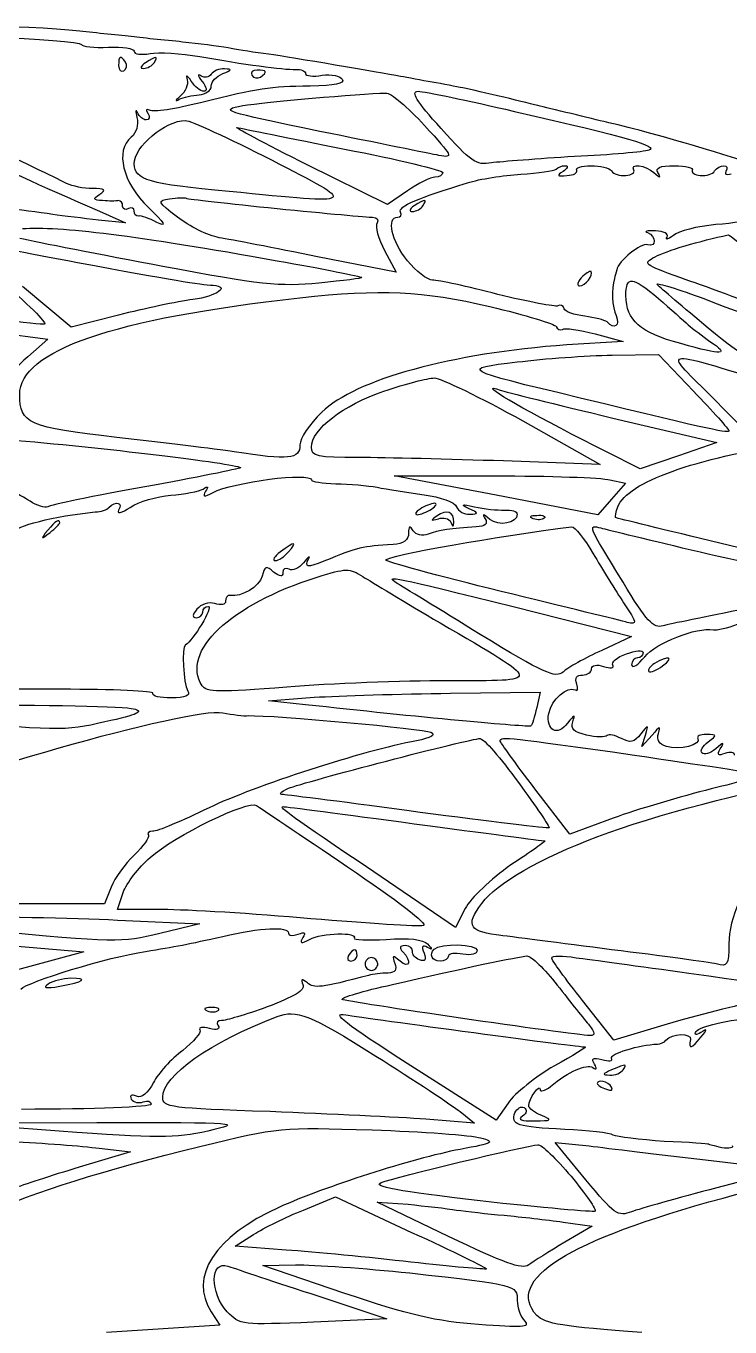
# Model space of a CAD drawing. Header units: millimetres. Extents: x -155 to 147, y 18 to 278.
# Drawn here: x -96.9 to -57.8, y 206.3 to 278.5 of the extents above; entities that cross this region are included whole.
import ezdxf

# ---------------------------------------------------------------- set-up
doc = ezdxf.new("R2010")
doc.units = ezdxf.units.MM
doc.layers.get('0').update_dxf_attribs({"linetype": 'CONTINUOUS'})

msp = doc.modelspace()

# ---------------------------------------------------------------- linework, layer by layer
for p, q in [((-76.85, 268.553), (-81.263, 270.744)), ((-75.739, 269.315), (-76.85, 268.553)), ((-92.662, 268.108), (-91.392, 267.537)), ((-91.392, 267.537), (-92.884, 267.696)), ((-76.374, 264.806), (-80.724, 265.664)), ((-77.009, 266.013), (-76.374, 264.806)), ((-94.408, 261.758), (-97.107, 264.013)), ((-91.773, 262.425), (-94.408, 261.758)), ((-101.964, 261.917), (-95.71, 261.092)), ((-65.325, 261.377), (-63.769, 260.965)), ((-95.71, 261.092), (-96.821, 260.107)), ((-63.769, 260.965), (-66.881, 260.774)), ((-64.372, 260.203), (-61.801, 260.234)), ((-61.801, 260.234), (-59.864, 258.202)), ((-56.721, 255.726), (-58.975, 258.012)), ((-69.325, 256.551), (-65.039, 254.138)), ((-64.341, 256.71), (-58.562, 255.345)), ((-62.817, 253.884), (-66.627, 255.821)), ((-58.562, 255.345), (-60.689, 254.615)), ((-65.039, 254.138), (-70.405, 254.329)), ((-60.689, 254.615), (-62.817, 253.884)), ((-70.818, 252.424), (-76.469, 253.503)), ((-76.469, 253.503), (-70.913, 253.503)), ((-64.499, 253.281), (-63.642, 253.091)), ((-63.642, 253.091), (-64.404, 252.202)), ((-65.166, 251.344), (-70.818, 252.424)), ((-64.404, 252.202), (-65.166, 251.344)), ((-69.802, 246.233), (-63.293, 244.582)), ((-63.293, 244.582), (-64.944, 243.82)), ((-83.454, 241.026), (-80.914, 241.216)), ((-73.358, 241.438), (-68.373, 241.502)), ((-68.373, 241.502), (-68.563, 240.645)), ((-81.39, 240.803), (-83.454, 241.026)), ((-62.15, 239.121), (-62.721, 238.486)), ((-62.721, 238.486), (-62.531, 239.121)), ((-66.722, 233.628), (-68.659, 236.136)), ((-64.309, 234.517), (-66.722, 233.628)), ((-73.072, 228.453), (-77.612, 231.532)), ((-92.185, 230.675), (-92.566, 229.754)), ((-91.836, 229.437), (-91.519, 230.389)), ((-92.566, 229.754), (-101.583, 229.754)), ((-89.328, 229.437), (-91.836, 229.437)), ((-91.392, 228.834), (-87.264, 228.643)), ((-72.532, 229.5), (-73.072, 228.453)), ((-87.264, 228.643), (-89.487, 228.103)), ((-100.186, 227.659), (-93.709, 227.087)), ((-93.709, 227.087), (-96.916, 226.23)), ((-64.277, 222.198), (-66.023, 224.389)), ((-61.324, 223.087), (-64.277, 222.198)), ((-70.818, 217.753), (-75.548, 220.769)), ((-72.818, 218.229), (-72.024, 217.594)), ((-70.151, 218.705), (-70.818, 217.753)), ((-101.234, 217.594), (-92.979, 217.626)), ((-95.075, 217.15), (-101.234, 217.594)), ((-72.024, 217.594), (-74.723, 217.816)), ((-91.106, 216.007), (-93.963, 215.149)), ((-92.852, 216.197), (-91.106, 216.007)), ((-65.833, 214.451), (-67.547, 216.515)), ((-67.547, 216.515), (-65.642, 216.324)), ((-59.197, 215.562), (-54.657, 215.022)), ((-54.657, 215.022), (-58.562, 214.006)), ((-81.517, 212.768), (-79.739, 213.498)), ((-79.739, 213.498), (-75.517, 211.53)), ((-73.453, 211.308), (-77.422, 213.213)), ((-77.422, 213.213), (-75.707, 213.086)), ((-67.103, 212.101), (-65.484, 211.879)), ((-65.484, 211.879), (-67.008, 210.99)), ((-85.296, 210.768), (-84.28, 211.403)), ((-82.47, 210.546), (-85.296, 210.768)), ((-83.772, 209.688), (-81.962, 209.72)), ((-79.263, 208.164), (-83.772, 209.688)), ((-81.105, 208.133), (-76.882, 206.736)), ((-86.629, 207.117), (-86.153, 206.386)), ((-76.882, 206.736), (-80.946, 206.545)), ((-86.153, 206.386), (-92.439, 205.974))]:
    msp.add_line(p, q)
for points in [[(-93.932, 278.173), (-96.948, 278.522), (-103.774, 278.554), (-105.203, 278.268)], [(-103.933, 277.887), (-103.711, 278.141), (-93.932, 277.697), (-93.836, 277.443)], [(-90.915, 277.856), (-91.709, 277.951), (-93.043, 278.078), (-93.932, 278.173)], [(-93.836, 277.443), (-93.805, 277.316), (-93.138, 277.252), (-92.344, 277.284)], [(-92.344, 277.284), (-91.55, 277.316), (-90.915, 277.221), (-90.915, 277.062)], [(-87.867, 277.538), (-88.756, 277.633), (-90.122, 277.76), (-90.915, 277.856)], [(-85.518, 277.221), (-85.931, 277.284), (-86.978, 277.443), (-87.867, 277.538)], [(-83.454, 276.903), (-84.184, 276.998), (-85.105, 277.125), (-85.518, 277.221)], [(-91.392, 276.459), (-91.677, 276.871), (-91.773, 276.808), (-91.773, 276.268)], [(-91.487, 275.982), (-91.328, 276.078), (-91.296, 276.3), (-91.392, 276.459)], [(-90.915, 277.062), (-90.915, 276.903), (-90.534, 276.84), (-90.026, 276.935)], [(-89.804, 276.427), (-89.55, 276.808), (-89.677, 276.808), (-90.28, 276.427)], [(-90.026, 276.935), (-89.55, 277.03), (-88.312, 276.935), (-87.264, 276.776)], [(-87.264, 276.776), (-84.851, 276.332), (-82.66, 276.046), (-81.93, 276.046)], [(-76.12, 275.665), (-77.326, 275.887), (-82.152, 276.713), (-83.454, 276.903)], [(-91.773, 276.268), (-91.773, 276.014), (-91.646, 275.887), (-91.487, 275.982)], [(-90.28, 276.427), (-90.566, 276.236), (-90.598, 276.109), (-90.376, 276.109)], [(-90.376, 276.109), (-90.185, 276.109), (-89.899, 276.268), (-89.804, 276.427)], [(-87.201, 275.697), (-87.423, 275.824), (-87.391, 275.697), (-87.137, 275.379)], [(-86.629, 275.792), (-86.756, 275.601), (-87.01, 275.57), (-87.201, 275.697)], [(-85.899, 276.078), (-86.185, 276.109), (-86.534, 275.951), (-86.629, 275.792)], [(-86.629, 275.125), (-86.629, 275.379), (-86.343, 275.665), (-85.994, 275.824)], [(-85.994, 275.824), (-85.486, 276.014), (-85.454, 276.078), (-85.899, 276.078)], [(-84.089, 276.014), (-84.343, 276.014), (-84.47, 275.887), (-84.375, 275.728)], [(-83.899, 275.633), (-83.486, 275.919), (-83.549, 276.014), (-84.089, 276.014)], [(-81.93, 276.046), (-81.644, 276.078), (-81.39, 275.951), (-81.39, 275.824)], [(-81.39, 275.824), (-81.39, 275.697), (-80.978, 275.633), (-80.47, 275.728)], [(-80.47, 275.728), (-79.962, 275.792), (-79.454, 275.697), (-79.358, 275.506)], [(-87.963, 275.474), (-87.899, 275.22), (-88.058, 274.808), (-88.344, 274.585)], [(-87.74, 275.411), (-87.994, 275.76), (-88.058, 275.792), (-87.963, 275.474)], [(-87.042, 274.839), (-87.232, 274.839), (-87.55, 275.093), (-87.74, 275.411)], [(-87.296, 274.649), (-86.947, 274.681), (-86.629, 274.871), (-86.629, 275.125)], [(-81.136, 275.125), (-83.454, 275.093), (-83.899, 275.03), (-87.232, 274.204)], [(-87.137, 275.379), (-86.883, 275.062), (-86.851, 274.839), (-87.042, 274.839)], [(-84.375, 275.728), (-84.28, 275.57), (-84.057, 275.538), (-83.899, 275.633)], [(-79.358, 275.506), (-79.2, 275.252), (-79.771, 275.157), (-81.136, 275.125)], [(-74.374, 275.347), (-74.945, 275.443), (-75.739, 275.601), (-76.12, 275.665)], [(-72.659, 275.03), (-73.008, 275.093), (-73.77, 275.252), (-74.374, 275.347)], [(-68.373, 274.014), (-68.944, 274.173), (-71.77, 274.839), (-72.659, 275.03)], [(-88.344, 274.585), (-88.629, 274.331), (-88.661, 274.268), (-88.407, 274.395)], [(-88.407, 274.395), (-88.185, 274.522), (-87.677, 274.617), (-87.296, 274.649)], [(-84.883, 274.046), (-83.676, 274.236), (-78.438, 274.712), (-76.945, 274.744)], [(-76.945, 274.744), (-76.691, 274.776), (-75.707, 273.95), (-74.786, 272.934)], [(-73.866, 272.776), (-75.263, 274.3), (-75.58, 274.839), (-75.136, 274.839)], [(-75.136, 274.839), (-74.818, 274.839), (-72.405, 274.331), (-69.802, 273.728)], [(-90.725, 273.665), (-90.82, 273.855), (-90.852, 273.76), (-90.757, 273.379)], [(-90.249, 273.252), (-90.407, 273.252), (-90.63, 273.442), (-90.725, 273.665)], [(-90.153, 273.633), (-90.026, 273.411), (-90.058, 273.252), (-90.249, 273.252)], [(-90.058, 273.792), (-90.249, 273.887), (-90.28, 273.823), (-90.153, 273.633)], [(-87.232, 274.204), (-88.598, 273.855), (-89.868, 273.665), (-90.058, 273.792)], [(-80.597, 272.617), (-85.994, 273.728), (-86.216, 273.792), (-84.883, 274.046)], [(-69.802, 273.728), (-63.42, 272.268), (-61.769, 271.791), (-62.34, 271.569)], [(-64.563, 273.093), (-65.071, 273.22), (-67.579, 273.823), (-68.373, 274.014)], [(-90.757, 273.379), (-90.661, 272.998), (-90.788, 272.522), (-91.074, 272.299)], [(-90.915, 270.807), (-90.915, 271.76), (-89.201, 273.22), (-88.058, 273.22)], [(-88.058, 273.22), (-87.804, 273.22), (-85.645, 272.236), (-83.295, 271.029)], [(-74.786, 272.934), (-73.199, 271.22), (-73.167, 271.125), (-73.993, 271.283)], [(-50.244, 268.775), (-57.514, 271.188), (-61.896, 272.49), (-64.563, 273.093)], [(-91.074, 272.299), (-91.995, 271.537), (-91.55, 269.791), (-90.122, 268.394)], [(-81.263, 270.744), (-83.708, 271.95), (-85.454, 272.903), (-85.2, 272.839)], [(-85.2, 272.839), (-84.946, 272.776), (-82.248, 272.236), (-79.231, 271.633)], [(-73.993, 271.283), (-74.469, 271.379), (-77.453, 271.982), (-80.597, 272.617)], [(-71.072, 270.871), (-71.929, 270.712), (-72.215, 270.934), (-73.866, 272.776)], [(-101.075, 272.014), (-97.742, 270.363), (-96.694, 269.855), (-92.662, 268.108)], [(-94.662, 269.728), (-94.948, 269.886), (-96.948, 270.839), (-99.075, 271.855)], [(-79.231, 271.633), (-76.247, 271.061), (-73.77, 270.458), (-73.77, 270.331)], [(-62.34, 271.569), (-62.594, 271.474), (-64.468, 271.315), (-66.468, 271.22)], [(-85.645, 269.283), (-90.122, 269.696), (-90.884, 269.918), (-90.915, 270.807)], [(-83.295, 271.029), (-78.406, 268.521), (-78.342, 268.553), (-85.645, 269.283)], [(-66.468, 271.22), (-68.468, 271.093), (-70.532, 270.934), (-71.072, 270.871)], [(-67.484, 270.521), (-67.389, 270.617), (-67.166, 270.712), (-66.976, 270.712)], [(-66.976, 270.712), (-66.785, 270.712), (-66.849, 270.553), (-67.103, 270.394)], [(-66.341, 270.458), (-66.436, 270.585), (-66.087, 270.712), (-65.547, 270.712)], [(-65.547, 270.712), (-65.039, 270.712), (-64.531, 270.585), (-64.404, 270.426)], [(-63.166, 270.458), (-63.42, 270.871), (-62.499, 270.744), (-62.055, 270.331)], [(-61.832, 270.331), (-61.991, 270.585), (-61.737, 270.712), (-60.912, 270.712)], [(-60.912, 270.712), (-60.277, 270.712), (-59.832, 270.585), (-59.927, 270.458)], [(-58.689, 270.426), (-58.562, 270.585), (-58.34, 270.712), (-58.181, 270.712)], [(-58.181, 270.712), (-57.991, 270.712), (-57.959, 270.585), (-58.054, 270.394)], [(-74.215, 270.077), (-74.437, 270.077), (-75.136, 269.728), (-75.739, 269.315)], [(-73.77, 270.331), (-73.77, 270.204), (-73.961, 270.077), (-74.215, 270.077)], [(-72.405, 269.759), (-71.738, 269.982), (-70.405, 270.172), (-69.452, 270.236)], [(-69.452, 270.236), (-68.468, 270.299), (-67.611, 270.426), (-67.484, 270.521)], [(-67.103, 270.394), (-67.484, 270.172), (-67.42, 270.109), (-66.881, 270.172)], [(-66.881, 270.172), (-66.5, 270.172), (-66.277, 270.331), (-66.341, 270.458)], [(-64.404, 270.426), (-64.309, 270.236), (-63.96, 270.14), (-63.61, 270.172)], [(-63.61, 270.172), (-63.293, 270.204), (-63.102, 270.331), (-63.166, 270.458)], [(-62.055, 270.331), (-61.705, 270.013), (-61.642, 270.013), (-61.832, 270.331)], [(-59.927, 270.458), (-59.991, 270.331), (-59.8, 270.204), (-59.483, 270.172)], [(-59.483, 270.172), (-59.134, 270.14), (-58.784, 270.236), (-58.689, 270.426)], [(-58.054, 270.394), (-58.149, 270.236), (-58.054, 270.172), (-57.768, 270.267)], [(-95.424, 268.013), (-98.789, 268.489), (-104.409, 269.029), (-109.33, 269.283)], [(-93.233, 269.442), (-93.709, 269.442), (-94.344, 269.569), (-94.662, 269.728)], [(-92.82, 269.124), (-92.439, 269.378), (-92.535, 269.442), (-93.233, 269.442)], [(-76.12, 268.14), (-76.31, 268.426), (-75.072, 268.966), (-72.405, 269.759)], [(-92.662, 268.775), (-93.201, 268.807), (-93.233, 268.87), (-92.82, 269.124)], [(-91.773, 268.775), (-91.931, 268.743), (-92.312, 268.743), (-92.662, 268.775)], [(-91.55, 268.458), (-91.55, 268.648), (-91.646, 268.775), (-91.773, 268.775)], [(-88.502, 267.854), (-89.614, 268.712), (-89.645, 268.775), (-88.947, 268.87)], [(-88.947, 268.87), (-88.534, 268.934), (-88.121, 268.966), (-88.026, 268.902)], [(-88.026, 268.902), (-87.931, 268.87), (-85.645, 268.616), (-82.978, 268.331)], [(-74.882, 268.489), (-74.628, 268.87), (-74.755, 268.87), (-75.358, 268.489)], [(-92.884, 267.696), (-93.709, 267.791), (-94.852, 267.918), (-95.424, 268.013)], [(-91.233, 268.331), (-91.392, 268.235), (-91.55, 268.299), (-91.55, 268.458)], [(-90.915, 268.204), (-90.915, 268.362), (-91.042, 268.426), (-91.233, 268.331)], [(-90.661, 267.918), (-90.82, 267.886), (-90.915, 268.013), (-90.915, 268.204)], [(-89.645, 267.569), (-90.09, 267.791), (-90.534, 267.95), (-90.661, 267.918)], [(-90.122, 268.394), (-89.201, 267.505), (-89.074, 267.283), (-89.645, 267.569)], [(-86.185, 266.711), (-86.82, 266.838), (-87.867, 267.346), (-88.502, 267.854)], [(-82.978, 268.331), (-80.311, 268.077), (-77.93, 267.854), (-77.676, 267.854)], [(-77.676, 267.854), (-77.422, 267.854), (-77.326, 267.696), (-77.422, 267.537)], [(-75.739, 265.441), (-76.628, 266.553), (-76.914, 267.854), (-76.279, 267.854)], [(-76.279, 267.854), (-76.12, 267.854), (-76.025, 267.981), (-76.12, 268.14)], [(-75.358, 268.489), (-75.644, 268.299), (-75.675, 268.172), (-75.453, 268.172)], [(-75.453, 268.172), (-75.263, 268.172), (-74.977, 268.331), (-74.882, 268.489)], [(-97.107, 267.219), (-95.106, 267.378), (-90.725, 266.838), (-82.978, 265.441)], [(-77.422, 267.537), (-77.549, 267.346), (-77.358, 266.648), (-77.009, 266.013)], [(-61.959, 267.092), (-62.436, 267.124), (-62.626, 267.061), (-62.404, 266.997)], [(-61.324, 266.743), (-61.229, 266.934), (-61.515, 267.092), (-61.959, 267.092)], [(-58.626, 267.442), (-59.642, 267.346), (-60.689, 267.092), (-60.975, 266.838)], [(-56.562, 267.791), (-56.689, 267.696), (-57.61, 267.505), (-58.626, 267.442)], [(-99.551, 266.457), (-99.424, 266.362), (-96.948, 265.886), (-94.059, 265.346)], [(-89.328, 265.124), (-92.725, 265.759), (-96.313, 266.457), (-97.265, 266.68)], [(-80.724, 265.664), (-83.105, 266.14), (-85.55, 266.616), (-86.185, 266.711)], [(-62.404, 266.997), (-61.928, 266.807), (-61.896, 266.172), (-62.404, 266.33)], [(-61.991, 265.664), (-61.388, 265.981), (-59.483, 266.553), (-57.927, 266.87)], [(-60.975, 266.838), (-61.261, 266.616), (-61.42, 266.584), (-61.324, 266.743)], [(-57.927, 266.87), (-57.864, 266.902), (-56.625, 265.854), (-55.228, 264.616)], [(-62.404, 266.33), (-62.753, 266.457), (-64.055, 265.41), (-64.118, 264.933)], [(-60.562, 264.489), (-62.626, 265.219), (-62.69, 265.283), (-61.991, 265.664)], [(-94.059, 265.346), (-88.756, 264.362), (-87.264, 264.108), (-86.534, 264.076)], [(-80.66, 264.203), (-82.787, 263.981), (-83.962, 264.108), (-89.328, 265.124)], [(-82.978, 265.441), (-80.438, 264.997), (-78.342, 264.552), (-78.279, 264.521)], [(-74.342, 264.362), (-74.628, 264.362), (-75.263, 264.87), (-75.739, 265.441)], [(-64.118, 264.933), (-64.15, 264.775), (-64.214, 264.584), (-64.245, 264.457)], [(-95.9, 261.917), (-96.218, 261.79), (-112.251, 263.981), (-112.41, 264.171)], [(-98.408, 264.394), (-96.853, 263.092), (-95.71, 261.981), (-95.9, 261.917)], [(-78.279, 264.521), (-78.215, 264.457), (-79.295, 264.33), (-80.66, 264.203)], [(-70.722, 263.568), (-72.405, 264.013), (-74.024, 264.362), (-74.342, 264.362)], [(-66.087, 264.489), (-66.309, 264.235), (-66.341, 264.044), (-66.182, 264.044)], [(-66.182, 264.044), (-65.865, 264.044), (-65.388, 264.648), (-65.547, 264.838)], [(-65.547, 264.838), (-65.611, 264.87), (-65.865, 264.743), (-66.087, 264.489)], [(-64.245, 264.457), (-64.436, 263.854), (-64.372, 262.87), (-64.15, 262.393)], [(-63.61, 263.505), (-63.61, 264.616), (-63.261, 264.584), (-61.801, 263.346)], [(-55.197, 262.489), (-56.943, 263.187), (-59.356, 264.076), (-60.562, 264.489)], [(-86.534, 264.076), (-85.55, 264.013), (-86.312, 263.473), (-87.645, 263.282)], [(-81.708, 263.378), (-77.231, 263.886), (-74.882, 263.759), (-71.167, 262.901)], [(-67.389, 262.933), (-67.516, 262.87), (-69.008, 263.155), (-70.722, 263.568)], [(-60.562, 260.838), (-62.848, 261.473), (-63.579, 262.108), (-63.61, 263.505)], [(-61.864, 264.108), (-62.023, 264.267), (-60.975, 263.949), (-59.483, 263.409)], [(-59.038, 261.695), (-60.404, 262.838), (-61.674, 263.917), (-61.864, 264.108)], [(-97.265, 258.012), (-97.265, 260.457), (-92.09, 262.235), (-81.708, 263.378)], [(-87.645, 263.282), (-88.502, 263.187), (-90.344, 262.774), (-91.773, 262.425)], [(-71.167, 262.901), (-69.198, 262.425), (-67.516, 261.917), (-67.484, 261.79)], [(-67.039, 262.774), (-67.103, 262.965), (-67.262, 263.028), (-67.389, 262.933)], [(-65.896, 262.362), (-66.468, 262.425), (-67.008, 262.616), (-67.039, 262.774)], [(-61.801, 263.346), (-61.134, 262.774), (-60.404, 262.108), (-60.15, 261.885)], [(-59.483, 263.409), (-57.991, 262.838), (-55.514, 261.917), (-53.99, 261.377)], [(-64.658, 262.044), (-64.785, 262.139), (-65.357, 262.298), (-65.896, 262.362)], [(-64.15, 262.393), (-63.928, 261.822), (-64.245, 261.6), (-64.658, 262.044)], [(-67.484, 261.79), (-67.42, 261.631), (-67.262, 261.568), (-67.135, 261.631)], [(-67.135, 261.631), (-67.008, 261.727), (-66.214, 261.6), (-65.325, 261.377)], [(-60.15, 261.885), (-59.896, 261.663), (-59.356, 261.25), (-58.943, 260.965)], [(-53.419, 258.647), (-56.117, 259.504), (-56.816, 259.853), (-59.038, 261.695)], [(-66.881, 260.774), (-73.326, 260.298), (-78.596, 258.869), (-80.501, 257.028)], [(-58.943, 260.965), (-57.8, 260.203), (-58.213, 260.171), (-60.562, 260.838)], [(-96.821, 260.107), (-97.996, 259.091), (-98.25, 258.202), (-97.773, 256.805)], [(-69.643, 259.822), (-68.151, 260.012), (-65.801, 260.171), (-64.372, 260.203)], [(-58.975, 258.012), (-61.61, 260.647), (-61.928, 260.615), (-54.435, 258.298)], [(-66.15, 257.821), (-72.786, 259.409), (-72.881, 259.441), (-69.643, 259.822)], [(-77.041, 258.202), (-75.834, 258.615), (-74.596, 258.933), (-74.247, 258.933)], [(-74.247, 258.933), (-73.897, 258.933), (-71.675, 257.853), (-69.325, 256.551)], [(-91.868, 255.631), (-96.789, 256.202), (-97.265, 256.393), (-97.265, 258.012)], [(-81.073, 255.091), (-81.073, 256.075), (-79.295, 257.44), (-77.041, 258.202)], [(-66.627, 255.821), (-70.056, 257.599), (-71.897, 258.71), (-70.595, 258.266)], [(-70.595, 258.266), (-70.341, 258.171), (-67.516, 257.472), (-64.341, 256.71)], [(-57.895, 256.012), (-57.895, 255.853), (-58.562, 255.98), (-66.15, 257.821)], [(-59.864, 258.202), (-58.784, 257.091), (-57.895, 256.075), (-57.895, 256.012)], [(-80.501, 257.028), (-81.168, 256.393), (-81.708, 255.567), (-81.708, 255.218)], [(-85.359, 254.837), (-86.407, 254.996), (-89.328, 255.345), (-91.868, 255.631)], [(-97.424, 255.472), (-92.249, 255.027), (-84.851, 254.138), (-85.01, 253.948)], [(-81.708, 255.218), (-81.708, 254.424), (-82.311, 254.361), (-85.359, 254.837)], [(-78.438, 254.519), (-80.755, 254.519), (-81.073, 254.583), (-81.073, 255.091)], [(-64.055, 251.789), (-63.547, 253.154), (-59.769, 254.488), (-54.276, 255.313)], [(-96.694, 252.106), (-97.107, 252.36), (-98.916, 253.345), (-100.726, 254.297)], [(-70.405, 254.329), (-73.358, 254.424), (-76.977, 254.519), (-78.438, 254.519)], [(-85.01, 253.948), (-85.105, 253.884), (-87.486, 253.408), (-90.312, 252.9)], [(-86.534, 252.583), (-85.454, 253.154), (-81.073, 253.726), (-81.073, 253.281)], [(-70.913, 253.503), (-67.865, 253.503), (-64.976, 253.408), (-64.499, 253.281)], [(-90.312, 252.9), (-93.138, 252.392), (-95.583, 251.884), (-95.71, 251.789)], [(-88.883, 252.424), (-88.121, 252.487), (-87.296, 252.646), (-87.074, 252.773)], [(-87.074, 252.773), (-86.82, 252.964), (-86.756, 252.9), (-86.947, 252.646)], [(-86.947, 252.646), (-87.137, 252.329), (-87.042, 252.297), (-86.534, 252.583)], [(-81.073, 253.281), (-81.073, 253.186), (-80.47, 253.091), (-79.708, 253.059)], [(-79.708, 253.059), (-78.977, 253.059), (-77.93, 252.964), (-77.422, 252.868)], [(-77.422, 252.868), (-76.882, 252.773), (-75.739, 252.583), (-74.818, 252.456)], [(-95.71, 251.789), (-95.868, 251.694), (-96.313, 251.852), (-96.694, 252.106)], [(-92.312, 251.757), (-91.931, 252.138), (-91.487, 252.011), (-91.773, 251.598)], [(-91.138, 251.757), (-90.661, 252.075), (-89.645, 252.36), (-88.883, 252.424)], [(-74.247, 251.979), (-74.405, 251.979), (-74.786, 251.821), (-75.04, 251.662)], [(-74.818, 252.456), (-73.897, 252.329), (-73.104, 252.043), (-73.008, 251.789)], [(-74.405, 251.662), (-74.151, 251.821), (-74.056, 251.979), (-74.247, 251.979)], [(-97.583, 250.36), (-97.583, 250.709), (-95.329, 251.281), (-93.074, 251.503)], [(-93.074, 251.503), (-92.757, 251.503), (-92.408, 251.63), (-92.312, 251.757)], [(-91.773, 251.598), (-91.9, 251.376), (-91.614, 251.44), (-91.138, 251.757)], [(-75.04, 251.662), (-75.294, 251.503), (-75.358, 251.344), (-75.199, 251.344)], [(-75.199, 251.344), (-75.009, 251.344), (-74.659, 251.503), (-74.405, 251.662)], [(-74.088, 251.281), (-74.469, 251.027), (-74.469, 250.995), (-74.024, 251.122)], [(-73.167, 250.932), (-73.135, 251.503), (-73.58, 251.662), (-74.088, 251.281)], [(-73.008, 251.789), (-72.913, 251.535), (-72.596, 251.344), (-72.278, 251.376)], [(-72.342, 251.694), (-72.818, 251.916), (-72.754, 251.948), (-72.024, 251.789)], [(-72.278, 251.376), (-71.77, 251.376), (-71.77, 251.44), (-72.342, 251.694)], [(-72.024, 251.789), (-71.484, 251.662), (-70.754, 251.598), (-70.341, 251.598)], [(-71.167, 251.09), (-71.548, 251.408), (-71.611, 251.408), (-71.421, 251.122)], [(-69.643, 251.376), (-69.643, 250.868), (-70.659, 250.678), (-71.167, 251.09)], [(-70.341, 251.598), (-69.96, 251.63), (-69.643, 251.535), (-69.643, 251.376)], [(-68.754, 251.122), (-69.008, 251.217), (-68.913, 251.313), (-68.563, 251.313)], [(-68.563, 251.313), (-68.214, 251.344), (-68.024, 251.249), (-68.151, 251.154)], [(-52.371, 248.36), (-52.784, 248.423), (-64.087, 251.122), (-64.182, 251.186)], [(-64.182, 251.186), (-64.214, 251.217), (-64.182, 251.503), (-64.055, 251.789)], [(-95.71, 250.487), (-96.122, 249.979), (-96.091, 249.947), (-95.583, 250.36)], [(-95.043, 250.9), (-95.043, 251.154), (-95.297, 250.995), (-95.71, 250.487)], [(-95.583, 250.36), (-95.297, 250.582), (-95.043, 250.836), (-95.043, 250.9)], [(-76.945, 248.836), (-76.945, 249.058), (-70.532, 250.201), (-66.627, 250.678)], [(-75.421, 250.455), (-75.612, 250.773), (-75.675, 250.709), (-75.675, 250.328)], [(-71.929, 250.678), (-73.294, 250.582), (-74.024, 250.487), (-74.596, 250.265)], [(-74.024, 251.122), (-73.739, 251.217), (-73.421, 251.154), (-73.326, 250.932)], [(-73.326, 250.932), (-73.231, 250.646), (-73.167, 250.646), (-73.167, 250.932)], [(-71.421, 251.122), (-71.262, 250.836), (-71.421, 250.709), (-71.929, 250.678)], [(-68.151, 251.154), (-68.246, 251.059), (-68.532, 251.027), (-68.754, 251.122)], [(-66.627, 250.678), (-66.436, 250.678), (-65.928, 250.043), (-65.42, 249.185)], [(-63.769, 247.598), (-65.738, 250.805), (-65.738, 250.805), (-65.007, 250.614)], [(-65.007, 250.614), (-64.658, 250.519), (-62.182, 249.916), (-59.483, 249.281)], [(-75.675, 250.328), (-75.675, 249.947), (-75.961, 249.725), (-76.533, 249.693)], [(-74.596, 250.265), (-74.913, 250.138), (-75.263, 250.233), (-75.421, 250.455)], [(-82.787, 249.281), (-83.137, 249.027), (-83.264, 248.804), (-83.073, 248.804)], [(-83.073, 248.804), (-82.883, 248.804), (-82.565, 249.027), (-82.343, 249.281)], [(-82.343, 249.281), (-81.835, 249.884), (-81.994, 249.884), (-82.787, 249.281)], [(-76.533, 249.693), (-78.247, 249.598), (-78.469, 249.535), (-80.374, 248.773)], [(-65.42, 249.185), (-64.944, 248.36), (-64.182, 247.122), (-63.737, 246.455)], [(-59.483, 249.281), (-56.784, 248.677), (-53.831, 247.979), (-52.974, 247.725)], [(-83.168, 248.169), (-83.581, 248.519), (-83.676, 248.487), (-83.803, 247.947)], [(-82.311, 248.328), (-82.502, 248.423), (-82.66, 248.36), (-82.66, 248.138)], [(-81.517, 248.677), (-81.771, 248.36), (-82.121, 248.201), (-82.311, 248.328)], [(-81.232, 248.9), (-81.105, 249.09), (-81.232, 249.027), (-81.517, 248.677)], [(-80.374, 248.773), (-81.327, 248.392), (-81.454, 248.423), (-81.232, 248.9)], [(-70.532, 247.09), (-74.056, 247.947), (-76.945, 248.741), (-76.945, 248.836)], [(-87.137, 241.851), (-88.344, 243.756), (-85.581, 246.36), (-80.755, 247.884)], [(-83.803, 247.947), (-83.962, 247.344), (-84.946, 246.772), (-85.581, 246.868)], [(-82.66, 248.138), (-82.66, 247.884), (-82.787, 247.884), (-83.168, 248.169)], [(-80.755, 247.884), (-79.136, 248.392), (-78.946, 248.392), (-78.215, 247.915)], [(-78.215, 247.915), (-77.771, 247.63), (-75.834, 246.487), (-73.929, 245.344)], [(-76.31, 247.534), (-77.104, 248.042), (-76.533, 247.915), (-69.802, 246.233)], [(-61.547, 245.185), (-62.086, 245.026), (-62.467, 245.439), (-63.769, 247.598)], [(-85.581, 246.868), (-85.74, 246.899), (-85.835, 246.741), (-85.835, 246.55)], [(-71.707, 244.709), (-73.961, 246.106), (-76.056, 247.376), (-76.31, 247.534)], [(-63.547, 245.375), (-63.864, 245.471), (-67.039, 246.233), (-70.532, 247.09)], [(-86.788, 246.264), (-86.502, 246.264), (-87.645, 244.328), (-88.058, 244.137)], [(-86.439, 246.423), (-86.756, 246.518), (-87.201, 246.391), (-87.423, 246.106)], [(-87.105, 245.947), (-87.105, 246.137), (-86.947, 246.264), (-86.788, 246.264)], [(-85.835, 246.55), (-85.835, 246.36), (-86.089, 246.296), (-86.439, 246.423)], [(-63.737, 246.455), (-62.975, 245.312), (-62.975, 245.248), (-63.547, 245.375)], [(-87.423, 246.106), (-87.677, 245.788), (-87.709, 245.629), (-87.455, 245.629)], [(-87.455, 245.629), (-87.264, 245.629), (-87.105, 245.788), (-87.105, 245.947)], [(-56.943, 246.137), (-59.134, 245.693), (-61.197, 245.28), (-61.547, 245.185)], [(-73.929, 245.344), (-68.119, 241.946), (-68.151, 242.137), (-73.485, 242.137)], [(-67.103, 242.613), (-67.516, 242.264), (-68.182, 242.55), (-71.707, 244.709)], [(-62.563, 243.47), (-61.928, 244.232), (-59.705, 245.121), (-58.753, 244.963)], [(-58.753, 244.963), (-58.562, 244.931), (-57.959, 245.058), (-57.419, 245.28)], [(-88.058, 244.137), (-88.28, 244.01), (-88.185, 241.978), (-87.931, 241.565)], [(-64.944, 243.82), (-65.865, 243.407), (-66.849, 242.867), (-67.103, 242.613)], [(-64.341, 242.994), (-64.436, 243.153), (-64.118, 243.439), (-63.579, 243.629)], [(-63.579, 243.629), (-63.071, 243.82), (-62.658, 243.851), (-62.658, 243.693)], [(-63.293, 243.026), (-63.261, 242.804), (-62.944, 242.994), (-62.563, 243.47)], [(-62.975, 243.407), (-63.134, 243.407), (-63.293, 243.216), (-63.293, 243.026)], [(-62.658, 243.693), (-62.658, 243.534), (-62.785, 243.407), (-62.975, 243.407)], [(-61.578, 242.962), (-60.88, 243.439), (-61.261, 243.566), (-62.023, 243.089)], [(-94.979, 241.661), (-102.06, 241.661), (-103.234, 241.788), (-104.123, 242.613)], [(-66.023, 242.454), (-65.738, 242.454), (-65.515, 242.613), (-65.515, 242.804)], [(-65.515, 242.804), (-65.515, 242.994), (-65.23, 243.058), (-64.849, 242.931)], [(-64.849, 242.931), (-64.468, 242.804), (-64.245, 242.835), (-64.341, 242.994)], [(-62.023, 243.089), (-62.277, 242.931), (-62.404, 242.74), (-62.34, 242.645)], [(-62.34, 242.645), (-62.245, 242.581), (-61.896, 242.708), (-61.578, 242.962)], [(-82.438, 241.788), (-86.153, 241.47), (-86.915, 241.502), (-87.137, 241.851)], [(-73.485, 242.137), (-75.993, 242.137), (-80.025, 241.978), (-82.438, 241.788)], [(-66.436, 241.629), (-66.277, 241.534), (-66.246, 241.692), (-66.341, 241.946)], [(-66.341, 241.946), (-66.468, 242.296), (-66.341, 242.454), (-66.023, 242.454)], [(-89.868, 241.438), (-89.772, 241.565), (-92.09, 241.661), (-94.979, 241.661)], [(-88.852, 241.184), (-89.487, 241.184), (-89.931, 241.28), (-89.868, 241.438)], [(-87.931, 241.565), (-87.772, 241.311), (-88.058, 241.184), (-88.852, 241.184)], [(-80.914, 241.216), (-79.517, 241.311), (-76.12, 241.407), (-73.358, 241.438)], [(-67.897, 240.327), (-67.738, 241.089), (-66.849, 241.883), (-66.436, 241.629)], [(-105.679, 234.771), (-101.901, 236.676), (-87.74, 240.708), (-85.994, 240.359)], [(-100.917, 240.803), (-95.837, 240.803), (-91.36, 240.708), (-90.947, 240.581)], [(-90.947, 240.581), (-90.344, 240.422), (-90.661, 240.264), (-92.535, 239.851)], [(-68.881, 239.629), (-68.976, 239.533), (-75.326, 240.137), (-81.39, 240.803)], [(-68.563, 240.645), (-68.69, 240.137), (-68.817, 239.692), (-68.881, 239.629)], [(-92.535, 239.851), (-94.789, 239.311), (-95.17, 239.343), (-102.504, 240.041)], [(-85.994, 240.359), (-85.454, 240.264), (-84.819, 240.168), (-84.565, 240.2)], [(-84.565, 240.2), (-83.168, 240.232), (-74.818, 239.47), (-74.437, 239.279)], [(-66.849, 239.787), (-67.42, 239.025), (-68.055, 239.375), (-67.897, 240.327)], [(-66.563, 239.851), (-66.404, 240.295), (-66.468, 240.264), (-66.849, 239.787)], [(-65.801, 239.121), (-66.5, 239.279), (-66.69, 239.47), (-66.563, 239.851)], [(-82.343, 236.168), (-81.486, 236.517), (-72.246, 238.93), (-71.707, 238.93)], [(-74.437, 239.279), (-74.151, 239.121), (-74.437, 238.962), (-75.231, 238.803)], [(-71.707, 238.93), (-71.516, 238.93), (-70.564, 237.851), (-69.579, 236.485)], [(-70.595, 238.803), (-70.595, 239.057), (-70.087, 238.994), (-63.134, 238.009)], [(-64.658, 239.089), (-64.753, 238.994), (-65.261, 238.994), (-65.801, 239.121)], [(-63.864, 238.93), (-64.214, 239.121), (-64.563, 239.184), (-64.658, 239.089)], [(-62.785, 239.184), (-63.134, 238.708), (-63.388, 238.676), (-63.864, 238.93)], [(-62.531, 239.121), (-62.34, 239.724), (-62.372, 239.724), (-62.785, 239.184)], [(-61.801, 239.216), (-61.674, 239.629), (-61.737, 239.629), (-62.15, 239.121)], [(-61.356, 238.486), (-61.769, 238.613), (-61.928, 238.867), (-61.801, 239.216)], [(-59.61, 238.93), (-59.388, 238.581), (-60.658, 238.263), (-61.356, 238.486)], [(-59.134, 239.152), (-59.483, 239.152), (-59.705, 239.057), (-59.61, 238.93)], [(-59.038, 238.74), (-58.53, 239.121), (-58.53, 239.152), (-59.134, 239.152)], [(-75.231, 238.803), (-78.184, 238.263), (-84.248, 236.295), (-86.756, 235.088)], [(-68.659, 236.136), (-69.738, 237.533), (-70.595, 238.74), (-70.595, 238.803)], [(-59.388, 238.136), (-59.515, 238.232), (-59.356, 238.517), (-59.038, 238.74)], [(-58.626, 238.359), (-58.943, 238.105), (-59.261, 238.009), (-59.388, 238.136)], [(-58.372, 238.359), (-58.118, 238.74), (-58.181, 238.74), (-58.626, 238.359)], [(-58.118, 238.105), (-58.499, 237.946), (-58.562, 238.009), (-58.372, 238.359)], [(-63.134, 238.009), (-59.451, 237.47), (-56.34, 236.993), (-56.181, 236.962)], [(-57.578, 238.009), (-57.578, 238.168), (-57.8, 238.2), (-58.118, 238.105)], [(-56.181, 236.962), (-56.022, 236.898), (-57.229, 236.517), (-58.88, 236.136)], [(-82.629, 235.819), (-82.914, 235.819), (-82.787, 235.977), (-82.343, 236.168)], [(-69.579, 236.485), (-68.595, 235.152), (-67.833, 234.009), (-67.865, 233.977)], [(-64.563, 233.723), (-61.229, 234.898), (-55.419, 236.39), (-54.085, 236.39)], [(-58.88, 236.136), (-60.531, 235.723), (-62.975, 234.993), (-64.309, 234.517)], [(-75.04, 234.834), (-78.946, 235.374), (-82.375, 235.787), (-82.629, 235.819)], [(-90.026, 232.326), (-88.629, 233.564), (-84.565, 235.533), (-84.121, 235.215)], [(-86.756, 235.088), (-88.248, 234.358), (-89.677, 233.755), (-89.868, 233.787)], [(-84.121, 235.215), (-83.93, 235.088), (-81.644, 233.564), (-79.073, 231.818)], [(-77.612, 231.532), (-82.184, 234.612), (-82.946, 235.152), (-82.629, 235.152)], [(-82.629, 235.152), (-82.533, 235.152), (-79.263, 234.739), (-75.358, 234.199)], [(-67.865, 233.977), (-67.928, 233.914), (-71.135, 234.326), (-75.04, 234.834)], [(-75.358, 234.199), (-71.453, 233.691), (-68.214, 233.247), (-68.119, 233.247)], [(-90.122, 233.564), (-90.058, 233.437), (-90.407, 232.961), (-90.915, 232.453)], [(-89.868, 233.787), (-90.09, 233.787), (-90.217, 233.691), (-90.122, 233.564)], [(-71.421, 230.008), (-70.468, 231.12), (-67.801, 232.548), (-64.563, 233.723)], [(-68.119, 233.247), (-68.055, 233.247), (-68.881, 232.644), (-69.992, 231.913)], [(-90.915, 232.453), (-91.423, 231.977), (-91.995, 231.183), (-92.185, 230.675)], [(-91.519, 230.389), (-91.328, 230.897), (-90.661, 231.786), (-90.026, 232.326)], [(-79.073, 231.818), (-76.342, 229.977), (-74.564, 228.611), (-74.85, 228.548)], [(-69.992, 231.913), (-71.103, 231.151), (-72.215, 230.072), (-72.532, 229.5)], [(-55.927, 231.85), (-57.038, 230.866), (-57.895, 228.992), (-57.895, 227.532)], [(-70.818, 228.04), (-72.405, 228.23), (-72.532, 228.675), (-71.421, 230.008)], [(-101.075, 229.056), (-98.027, 229.056), (-93.646, 228.961), (-91.392, 228.834)], [(-81.105, 228.929), (-84.248, 229.215), (-87.963, 229.437), (-89.328, 229.437)], [(-74.85, 228.548), (-75.136, 228.484), (-77.93, 228.675), (-81.105, 228.929)], [(-89.487, 228.103), (-91.614, 227.595), (-91.995, 227.595), (-99.17, 228.294)], [(-85.994, 227.945), (-83.867, 228.453), (-82.343, 228.516), (-82.343, 228.135)], [(-82.343, 228.135), (-82.343, 227.976), (-82.121, 227.976), (-81.803, 228.072)], [(-81.803, 228.072), (-81.454, 228.23), (-81.359, 228.167), (-81.549, 227.881)], [(-81.168, 227.786), (-80.501, 228.167), (-78.469, 228.199), (-78.692, 227.849)], [(-90.28, 227.119), (-88.661, 227.373), (-87.867, 227.532), (-85.994, 227.945)], [(-81.549, 227.881), (-81.74, 227.564), (-81.644, 227.532), (-81.168, 227.786)], [(-78.692, 227.849), (-78.755, 227.754), (-77.961, 227.722), (-76.914, 227.786)], [(-76.914, 227.786), (-75.612, 227.881), (-74.882, 227.786), (-74.628, 227.532)], [(-75.866, 227.437), (-76.183, 227.437), (-76.215, 227.31), (-75.993, 227.087)], [(-75.453, 227.119), (-75.421, 227.278), (-75.612, 227.437), (-75.866, 227.437)], [(-74.628, 227.341), (-74.913, 227.5), (-74.977, 227.405), (-74.818, 227.024)], [(-74.628, 227.532), (-74.342, 227.214), (-74.342, 227.183), (-74.628, 227.341)], [(-74.247, 227.246), (-73.929, 227.595), (-71.865, 227.532), (-71.865, 227.183)], [(-64.404, 227.214), (-67.198, 227.564), (-70.087, 227.945), (-70.818, 228.04)], [(-57.895, 227.532), (-57.895, 226.357), (-57.959, 226.262), (-58.594, 226.421)], [(-97.202, 225.024), (-96.821, 225.436), (-92.376, 226.802), (-90.28, 227.119)], [(-79.009, 226.897), (-79.104, 226.738), (-79.041, 226.579), (-78.882, 226.579)], [(-78.66, 227.214), (-78.755, 227.214), (-78.914, 227.087), (-79.009, 226.897)], [(-78.882, 226.579), (-78.692, 226.579), (-78.533, 226.738), (-78.533, 226.897)], [(-78.533, 226.897), (-78.533, 227.087), (-78.596, 227.214), (-78.66, 227.214)], [(-77.549, 226.706), (-77.707, 226.833), (-77.93, 226.77), (-78.025, 226.611)], [(-77.453, 226.23), (-77.326, 226.389), (-77.39, 226.611), (-77.549, 226.706)], [(-76.564, 225.278), (-72.627, 226.198), (-69.579, 226.833), (-69.103, 226.865)], [(-76.152, 226.579), (-76.564, 226.929), (-76.596, 226.897), (-76.437, 226.452)], [(-75.993, 227.087), (-75.485, 226.579), (-75.612, 226.135), (-76.152, 226.579)], [(-75.072, 226.643), (-75.326, 226.738), (-75.485, 226.96), (-75.453, 227.119)], [(-74.818, 227.024), (-74.691, 226.643), (-74.755, 226.548), (-75.072, 226.643)], [(-73.929, 226.579), (-74.374, 226.579), (-74.564, 226.96), (-74.247, 227.246)], [(-73.453, 226.865), (-73.453, 226.706), (-73.675, 226.579), (-73.929, 226.579)], [(-72.659, 226.96), (-73.104, 227.056), (-73.453, 226.992), (-73.453, 226.865)], [(-71.865, 227.183), (-71.865, 226.96), (-72.183, 226.897), (-72.659, 226.96)], [(-69.103, 226.865), (-68.881, 226.897), (-68.119, 226.135), (-67.42, 225.246)], [(-67.738, 226.77), (-67.738, 226.865), (-67.135, 226.897), (-66.373, 226.77)], [(-66.023, 224.389), (-66.944, 225.563), (-67.738, 226.643), (-67.738, 226.77)], [(-66.373, 226.77), (-65.642, 226.675), (-62.817, 226.294), (-60.118, 225.913)], [(-58.594, 226.421), (-59.007, 226.516), (-61.61, 226.865), (-64.404, 227.214)], [(-96.916, 226.23), (-98.694, 225.754), (-100.536, 225.214), (-101.044, 224.992)], [(-78.025, 226.611), (-78.152, 226.452), (-78.088, 226.23), (-77.93, 226.135)], [(-77.93, 226.135), (-77.771, 226.008), (-77.549, 226.071), (-77.453, 226.23)], [(-76.437, 226.452), (-76.31, 226.103), (-76.406, 225.944), (-76.818, 225.913)], [(-95.678, 225.309), (-96.027, 225.087), (-95.837, 225.055), (-95.043, 225.182)], [(-94.44, 225.627), (-94.852, 225.627), (-95.424, 225.468), (-95.678, 225.309)], [(-95.043, 225.182), (-93.678, 225.436), (-93.424, 225.627), (-94.44, 225.627)], [(-81.549, 225.278), (-81.422, 224.96), (-82.025, 224.611), (-83.518, 224.039)], [(-81.295, 225.373), (-81.613, 225.627), (-81.676, 225.595), (-81.549, 225.278)], [(-77.898, 225.786), (-80.565, 225.087), (-80.914, 225.055), (-81.295, 225.373)], [(-79.358, 224.452), (-79.454, 224.547), (-78.215, 224.928), (-76.564, 225.278)], [(-76.818, 225.913), (-77.168, 225.913), (-77.644, 225.849), (-77.898, 225.786)], [(-67.42, 225.246), (-66.69, 224.325), (-65.896, 223.309), (-65.642, 223.023)], [(-60.118, 225.913), (-53.831, 225.055), (-53.482, 224.897), (-56.213, 224.389)], [(-86.661, 224.008), (-87.01, 224.008), (-87.105, 223.912), (-86.851, 223.817)], [(-86.851, 223.817), (-86.629, 223.722), (-86.343, 223.754), (-86.248, 223.849)], [(-86.248, 223.849), (-86.121, 223.944), (-86.312, 224.039), (-86.661, 224.008)], [(-83.518, 224.039), (-84.724, 223.595), (-85.867, 223.277), (-86.058, 223.277)], [(-65.611, 222.452), (-66.563, 222.484), (-79.231, 224.325), (-79.358, 224.452)], [(-56.213, 224.389), (-57.387, 224.135), (-59.705, 223.563), (-61.324, 223.087)], [(-89.328, 219.023), (-89.328, 220.229), (-86.661, 222.103), (-82.978, 223.5)], [(-86.058, 223.277), (-86.28, 223.309), (-86.375, 223.182), (-86.248, 222.992)], [(-82.978, 223.5), (-81.898, 223.912), (-81.2, 223.627), (-77.485, 221.309)], [(-75.548, 220.769), (-79.263, 223.15), (-80.025, 223.754), (-79.168, 223.595)], [(-79.168, 223.595), (-78.565, 223.5), (-75.358, 223.055), (-72.056, 222.611)], [(-59.705, 222.674), (-59.515, 222.96), (-58.054, 223.309), (-56.086, 223.5)], [(-87.264, 222.769), (-87.169, 222.611), (-87.613, 222.103), (-88.217, 221.626)], [(-86.724, 222.833), (-87.105, 222.96), (-87.359, 222.896), (-87.264, 222.769)], [(-86.248, 222.992), (-86.121, 222.801), (-86.312, 222.738), (-86.724, 222.833)], [(-72.056, 222.611), (-68.786, 222.166), (-65.992, 221.817), (-65.865, 221.817)], [(-65.642, 223.023), (-65.325, 222.611), (-65.293, 222.452), (-65.611, 222.452)], [(-61.388, 222.198), (-61.07, 222.579), (-59.959, 222.611), (-60.023, 222.23)], [(-60.023, 222.23), (-60.15, 221.658), (-59.959, 221.722), (-59.451, 222.357)], [(-59.451, 222.611), (-59.737, 222.452), (-59.832, 222.484), (-59.705, 222.674)], [(-59.451, 222.357), (-59.07, 222.801), (-59.07, 222.865), (-59.451, 222.611)], [(-88.217, 221.626), (-88.852, 221.15), (-89.582, 220.356), (-89.836, 219.848)], [(-65.865, 221.817), (-65.769, 221.817), (-66.531, 221.341), (-67.579, 220.769)], [(-64.404, 221.182), (-64.563, 221.436), (-62.848, 221.944), (-61.864, 221.976)], [(-61.864, 221.976), (-61.674, 221.976), (-61.483, 222.071), (-61.388, 222.198)], [(-77.485, 221.309), (-75.358, 219.975), (-73.262, 218.578), (-72.818, 218.229)], [(-65.357, 220.864), (-65.547, 221.182), (-65.452, 221.245), (-64.944, 221.118)], [(-64.944, 221.118), (-64.563, 220.991), (-64.309, 221.055), (-64.404, 221.182)], [(-67.579, 220.769), (-68.627, 220.166), (-69.77, 219.245), (-70.151, 218.705)], [(-67.801, 219.626), (-66.785, 220.452), (-65.801, 220.896), (-65.452, 220.674)], [(-65.452, 220.674), (-65.23, 220.515), (-65.198, 220.61), (-65.357, 220.864)], [(-64.404, 220.547), (-64.912, 220.325), (-64.944, 220.261), (-64.499, 220.261)], [(-64.499, 220.261), (-64.214, 220.229), (-63.864, 220.388), (-63.769, 220.547)], [(-63.769, 220.547), (-63.547, 220.896), (-63.547, 220.896), (-64.404, 220.547)], [(-89.836, 219.848), (-90.153, 219.245), (-90.503, 218.959), (-90.788, 219.086)], [(-69.008, 218.547), (-69.008, 218.928), (-68.373, 219.817), (-68.373, 219.467)], [(-68.373, 219.467), (-68.373, 219.309), (-68.119, 219.372), (-67.801, 219.626)], [(-64.404, 219.594), (-64.595, 219.912), (-65.198, 220.039), (-65.198, 219.785)], [(-65.198, 219.785), (-65.198, 219.721), (-64.976, 219.563), (-64.69, 219.467)], [(-64.69, 219.467), (-64.436, 219.372), (-64.309, 219.404), (-64.404, 219.594)], [(-90.788, 219.086), (-91.074, 219.182), (-91.169, 219.15), (-91.074, 218.928)], [(-91.074, 218.928), (-90.947, 218.737), (-90.661, 218.674), (-90.407, 218.769)], [(-90.407, 218.769), (-90.153, 218.864), (-89.963, 218.801), (-89.963, 218.642)], [(-83.359, 218.229), (-88.915, 218.42), (-89.328, 218.451), (-89.328, 219.023)], [(-89.963, 218.642), (-89.963, 218.483), (-93.138, 218.356), (-97.17, 218.356)], [(-74.723, 217.816), (-76.215, 217.912), (-80.089, 218.102), (-83.359, 218.229)], [(-67.008, 217.245), (-69.643, 217.372), (-70.024, 217.499), (-69.77, 218.166)], [(-69.77, 218.166), (-69.643, 218.42), (-69.421, 218.547), (-69.262, 218.451)], [(-69.262, 218.451), (-69.071, 218.324), (-69.103, 218.134), (-69.357, 217.975)], [(-68.278, 218.007), (-68.69, 218.166), (-69.008, 218.42), (-69.008, 218.547)], [(-68.69, 217.721), (-67.706, 217.721), (-67.674, 217.753), (-68.278, 218.007)], [(-92.979, 217.626), (-84.915, 217.626), (-84.788, 217.626), (-86.82, 217.15)], [(-87.264, 216.292), (-82.883, 217.372), (-82.724, 217.372), (-77.707, 217.213)], [(-69.357, 217.975), (-69.643, 217.785), (-69.421, 217.689), (-68.69, 217.721)], [(-97.742, 216.578), (-95.995, 216.483), (-93.805, 216.324), (-92.852, 216.197)], [(-86.82, 217.15), (-88.661, 216.737), (-89.614, 216.737), (-95.075, 217.15)], [(-77.707, 217.213), (-74.913, 217.118), (-72.183, 216.927), (-71.675, 216.769)], [(-71.675, 216.769), (-70.849, 216.546), (-70.945, 216.483), (-72.818, 216.134)], [(-64.309, 216.927), (-64.499, 217.054), (-65.706, 217.181), (-67.008, 217.245)], [(-61.483, 216.578), (-62.848, 216.673), (-64.118, 216.832), (-64.309, 216.927)], [(-59.007, 216.419), (-59.007, 216.451), (-60.118, 216.515), (-61.483, 216.578)], [(-102.98, 209.149), (-102.98, 211.371), (-97.869, 213.689), (-87.264, 216.292)], [(-72.818, 216.134), (-75.485, 215.626), (-80.374, 214.038), (-82.851, 212.927)], [(-77.199, 214.292), (-76.437, 214.578), (-69.103, 216.356), (-68.5, 216.388)], [(-68.5, 216.388), (-68.309, 216.419), (-67.484, 215.626), (-66.658, 214.641)], [(-65.642, 216.324), (-64.626, 216.197), (-61.705, 215.848), (-59.197, 215.562)], [(-58.276, 216.229), (-58.689, 216.324), (-59.007, 216.388), (-59.007, 216.419)], [(-57.705, 216.356), (-57.61, 216.229), (-57.864, 216.165), (-58.276, 216.229)], [(-93.963, 215.149), (-95.519, 214.673), (-97.138, 214.133), (-97.583, 213.975)], [(-66.658, 214.641), (-65.833, 213.657), (-65.23, 212.768), (-65.325, 212.705)], [(-63.293, 212.673), (-64.055, 212.387), (-64.245, 212.514), (-65.833, 214.451)], [(-58.213, 213.435), (-54.72, 214.387), (-53.927, 214.483), (-51.545, 214.356)], [(-71.707, 213.276), (-76.247, 213.816), (-77.739, 214.07), (-77.199, 214.292)], [(-58.562, 214.006), (-60.721, 213.435), (-62.848, 212.832), (-63.293, 212.673)], [(-75.707, 213.086), (-74.786, 212.99), (-73.548, 212.863), (-73.008, 212.768)], [(-65.325, 212.705), (-65.388, 212.641), (-68.246, 212.895), (-71.707, 213.276)], [(-68.563, 206.926), (-70.341, 208.895), (-66.881, 211.085), (-58.213, 213.435)], [(-82.851, 212.927), (-86.439, 211.308), (-87.899, 209.053), (-86.629, 207.117)], [(-84.28, 211.403), (-83.708, 211.784), (-82.47, 212.387), (-81.517, 212.768)], [(-73.008, 212.768), (-72.469, 212.705), (-71.294, 212.546), (-70.373, 212.482)], [(-70.373, 212.482), (-69.452, 212.387), (-67.992, 212.228), (-67.103, 212.101)], [(-75.517, 211.53), (-73.199, 210.482), (-71.326, 209.561), (-71.357, 209.498)], [(-69.008, 209.72), (-69.389, 209.466), (-70.373, 209.815), (-73.453, 211.308)], [(-67.008, 210.99), (-67.833, 210.482), (-68.754, 209.911), (-69.008, 209.72)], [(-75.548, 209.879), (-77.803, 210.133), (-80.914, 210.45), (-82.47, 210.546)], [(-85.74, 207.117), (-86.724, 208.164), (-86.693, 210.006), (-85.708, 209.657)], [(-85.708, 209.657), (-85.518, 209.593), (-83.454, 208.895), (-81.105, 208.133)], [(-81.962, 209.72), (-80.946, 209.752), (-78.088, 209.53), (-75.612, 209.276)], [(-71.357, 209.498), (-71.421, 209.466), (-73.294, 209.625), (-75.548, 209.879)], [(-75.612, 209.276), (-69.643, 208.609), (-69.643, 208.609), (-69.643, 207.752)], [(-71.802, 206.418), (-74.088, 206.577), (-75.707, 206.958), (-79.263, 208.164)], [(-69.643, 207.752), (-69.643, 207.339), (-69.452, 206.831), (-69.23, 206.609)], [(-80.946, 206.545), (-84.946, 206.386), (-85.042, 206.386), (-85.74, 207.117)], [(-69.23, 206.609), (-68.913, 206.259), (-69.357, 206.228), (-71.802, 206.418)], [(-62.721, 205.974), (-67.071, 206.291), (-68.119, 206.45), (-68.563, 206.926)]]:
    msp.add_open_spline(points, degree=3)

doc.saveas('drawing.dxf')
